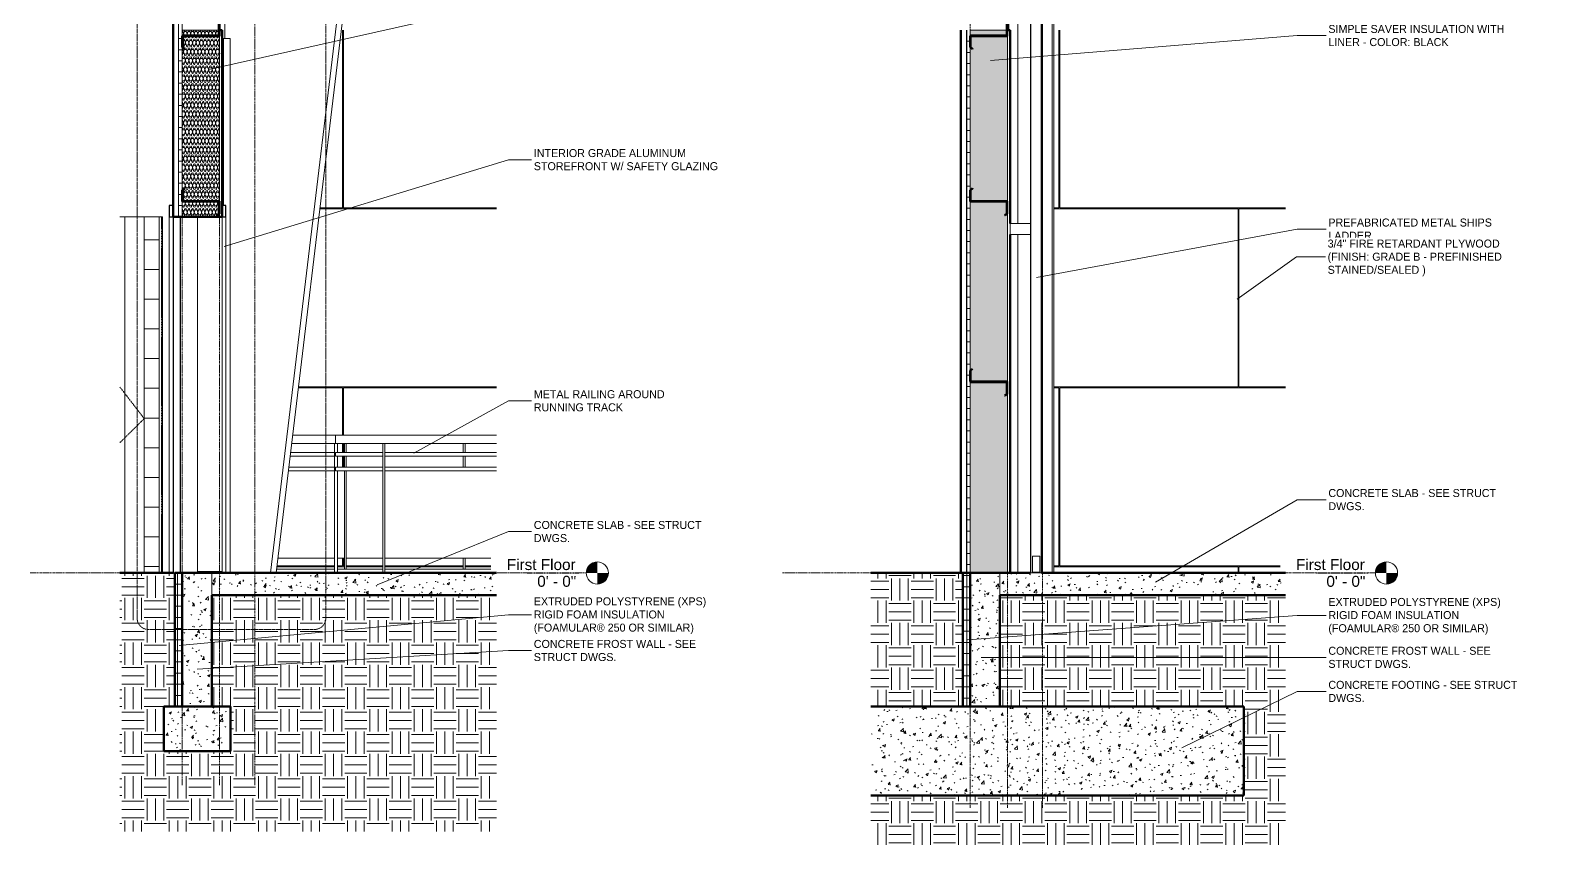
# Model space of a CAD drawing. Header units: inches. Extents: x 22688 to 23638, y -97 to 513.
# Drawn here: x 23230.6 to 23638.3, y -73.2 to 146.3 of the extents above; entities that cross this region are included whole.
import ezdxf

# ---------------------------------------------------------------- set-up
doc = ezdxf.new("R2010")
doc.units = ezdxf.units.IN
doc.header["$MEASUREMENT"] = 0
for name, pattern in [('Dash 1_16_', [0.125, 0.0625, -0.0625]), ('Dash Dot 3_16_', [0.3125, 0.1875, -0.0625, 0, -0.0625]), ('Grid Line 1_2_', [0.875, 0.5, -0.125, 0.125, -0.125]), ('Hidden 1_8_', [0.1875, 0.125, -0.0625])]:
    doc.linetypes.add(name, pattern=pattern)
for name, color, linetype, lineweight in [('A-ANNO-IDEN', 131, 'Continuous', 9), ('A-ANNO-SYMB', 150, 'Continuous', 9), ('A-DOOR', 31, 'Continuous', 18), ('A-DOOR-FRAM', 31, 'Continuous', 30), ('A-FLOR', 192, 'Continuous', 18), ('A-FLOR-HRAL', 11, 'Continuous', 9), ('A-FLOR-LEVL', 51, 'Continuous', 9), ('A-FLOR-MCUT', 51, 'Continuous', 18), ('A-FLOR-PATT', 8, 'Continuous', 70), ('A-WALL', 113, 'Continuous', 18), ('A-WALL-PATT', 111, 'Continuous', 18), ('C-TOPO', 7, 'Continuous', 9), ('E-POWR-CNDT', 130, 'Continuous', 9), ('L-SITE-WALL', 31, 'Continuous', 18), ('Q-SPCQ', 91, 'Continuous', 9), ('S-BEAM', 12, 'Continuous', 9), ('S-COLS', 52, 'Continuous', 9), ('S-FNDN', 32, 'Continuous', 18), ('S-GRID', 1, 'Continuous', 9)]:
    doc.layers.add(name, color=color, linetype=linetype, lineweight=lineweight)
doc.styles.add('Arial', font='arial.ttf', dxfattribs={"height": 2.950599})
doc.styles.add('Century Gothic', font='GOTHIC.TTF', dxfattribs={"height": 2.155668})
pattern_1 = [(50, (22007.282, 102), (6.885997, -0.602097), [0.72, -7.92]), (355, (22007.282, 102), (-1.331756, 7.220547), [0.576, -6.336]), (100.451, (22007.856, 101.95), (5.55363, 6.61819), [0.612, -6.731]), (46.184, (22007.282, 103.92), (10.24564, -1.588925), [1.08, -11.88]), (96.636, (22008.136, 103.788), (8.97244, 9.35152), [0.918, -10.096]), (351.184, (22007.282, 103.92), (8.9732, 9.35123), [0.864, -9.504]), (21, (22008.242, 103.44), (5.730726, -3.865003), [0.72, -7.92]), (326, (22008.242, 103.44), (2.33581, 6.96088), [0.576, -6.336]), (71.451, (22008.72, 103.118), (8.065876, 3.09595), [0.612, -6.731]), (37.5, (22007.282, 102), (0.116866, 3.1954784), [0.317, -5.942, 0.317, -6.115, -6.36]), (37.5, (22007.282, 102), (0.116866, 3.1954784), [-12.691, 0.317, -6.043]), (7.5, (22007.282, 102), (2.52543, 3.786025), [0.317, -3.35, 0.317, -5.798, -2.424]), (7.5, (22007.282, 102), (2.52543, 3.786025), [-9.782, 0.317, -2.107]), (327.5, (22005.142, 102), (5.1243685, -0.216176), [0.317, -2.083, 0.317, -7.171, -9.936]), (327.5, (22005.142, 102), (5.1243685, -0.216176), [-9.888, 0.317, -9.619]), (317.5, (22004.182, 102), (5.598326, 0.96141), [0.317, -2.803, 0.317, -4.656, -7.056]), (317.5, (22004.182, 102), (5.598326, 0.96141), [-8.093, 0.317, -6.739])]
pattern_2 = [(0, (22007.282, 102), (6, 6), [6, -6]), (0, (22007.282, 104.25), (6, 6), [6, -6]), (0, (22007.282, 106.5), (6, 6), [6, -6]), (90, (22008.032, 107.25), (-6, 6), [6, -6]), (90, (22010.282, 107.25), (-6, 6), [6, -6]), (90, (22012.532, 107.25), (-6, 6), [6, -6])]
pattern_3 = [(0, (22007.282, 102), (0, 3), []), (90, (22007.282, 102), (-3, 2e-16), [])]
pattern_4 = [(90, (22011.8, -722), (-193, -193), [48, -145]), (180, (22011.8, -722), (-2e-14, -193), [96.25, -96.75]), (270, (21915.55, -674), (-193, -193), [48, -145]), (180, (22011.8, -674), (-2e-14, -193), [96.25, -96.75]), (270, (21915.3, -674), (-193, -193), [48, -145]), (180, (21915.3, -674), (-2e-14, -193), [96.25, -96.75]), (90, (21819.05, -722), (-193, -193), [48, -145]), (180, (21915.3, -722), (-2e-14, -193), [96.25, -96.75]), (90, (21963.8, -673.75), (-193, -193), [48, -145]), (180, (22012.05, -673.75), (-2e-14, -193), [48.25, -144.75]), (180, (22012.05, -625.75), (-2e-14, -193), [48.25, -144.75]), (90, (21867.3, -673.75), (-193, -193), [48, -145]), (180, (21963.55, -673.75), (-2e-14, -193), [96.25, -96.75]), (270, (21963.55, -625.75), (-193, -193), [48, -145]), (180, (21963.55, -625.75), (-2e-14, -193), [96.25, -96.75]), (180, (21867.05, -673.75), (-2e-14, -193), [48, -145]), (270, (21867.05, -625.75), (-193, -193), [48, -145]), (180, (21867.05, -625.75), (-2e-14, -193), [48, -145]), (90, (22011.8, -625.5), (-193, -193), [48, -145]), (180, (22011.8, -625.5), (-2e-14, -193), [96.25, -96.75]), (270, (21915.55, -577.5), (-193, -193), [48, -145]), (180, (22011.8, -577.5), (-2e-14, -193), [96.25, -96.75]), (270, (21915.3, -577.5), (-193, -193), [48, -145]), (180, (21915.3, -577.5), (-2e-14, -193), [96.25, -96.75]), (270, (21819.05, -577.5), (-193, -193), [48, -145]), (180, (21915.3, -625.5), (-2e-14, -193), [96.25, -96.75]), (90, (21963.8, -577.25), (-193, -193), [48, -145]), (180, (22012.05, -577.25), (-2e-14, -193), [48.25, -144.75]), (180, (22012.05, -529.25), (-2e-14, -193), [48.25, -144.75]), (90, (21867.3, -577.25), (-193, -193), [48, -145]), (180, (21963.55, -577.25), (-2e-14, -193), [96.25, -96.75]), (270, (21963.55, -529.25), (-193, -193), [48, -145]), (180, (21963.55, -529.25), (-2e-14, -193), [96.25, -96.75]), (180, (21867.05, -577.25), (-2e-14, -193), [48, -145]), (270, (21867.05, -529.25), (-193, -193), [48, -145]), (180, (21867.05, -529.25), (-2e-14, -193), [48, -145])]
pattern_5 = [(50, (22063.858, 65.275), (6.885997, -0.602097), [0.72, -7.92]), (355, (22063.858, 65.275), (-1.331756, 7.220547), [0.576, -6.336]), (100.451, (22064.432, 65.225), (5.55363, 6.61819), [0.612, -6.731]), (46.184, (22063.858, 67.195), (10.24564, -1.588925), [1.08, -11.88]), (96.636, (22064.712, 67.063), (8.97244, 9.35152), [0.918, -10.096]), (351.184, (22063.858, 67.195), (8.9732, 9.35123), [0.864, -9.504]), (21, (22064.818, 66.715), (5.730726, -3.865003), [0.72, -7.92]), (326, (22064.818, 66.715), (2.33581, 6.96088), [0.576, -6.336]), (71.451, (22065.296, 66.393), (8.065876, 3.09595), [0.612, -6.731]), (37.5, (22063.858, 65.275), (0.116866, 3.1954784), [0.317, -5.942, 0.317, -6.115, -6.36]), (37.5, (22063.858, 65.275), (0.116866, 3.1954784), [-12.691, 0.317, -6.043]), (7.5, (22063.858, 65.275), (2.52543, 3.786025), [0.317, -3.35, 0.317, -5.798, -2.424]), (7.5, (22063.858, 65.275), (2.52543, 3.786025), [-9.782, 0.317, -2.107]), (327.5, (22061.717, 65.275), (5.1243685, -0.216176), [0.317, -2.083, 0.317, -7.171, -9.936]), (327.5, (22061.717, 65.275), (5.1243685, -0.216176), [-9.888, 0.317, -9.619]), (317.5, (22060.757, 65.275), (5.598326, 0.96141), [0.317, -2.803, 0.317, -4.656, -7.056]), (317.5, (22060.757, 65.275), (5.598326, 0.96141), [-8.093, 0.317, -6.739])]
pattern_6 = [(0, (22063.858, 65.275), (0, 3), []), (90, (22063.858, 65.275), (-3, 2e-16), [])]

# ---------------------------------------------------------------- blocks, each defined once
blk = doc.blocks.new('Struct_Xcel_Sports Complex_rvt-3-Wall Section - Fieldhouse - North Wall')
at = {"layer": 'A-FLOR-PATT', "lineweight": 9}
h = blk.add_hatch(dxfattribs=at)
h.set_pattern_fill('FP_7', style=0, pattern_type=2)
h.set_pattern_definition(pattern_1)
h.paths.add_polyline_path([(21158.23, -6), (21208.94, -6), (21208.94, 0), (21132.3, 0), (21132.3, -6)], flags=0)
at = {"layer": 'A-WALL-PATT', "lineweight": 9}
h = blk.add_hatch(dxfattribs=at)
h.set_pattern_fill('FP_7', style=0, pattern_type=2)
h.set_pattern_definition(pattern_1)
h.paths.add_polyline_path([(21132.3, -36), (21132.3, 0), (21124.3, 0), (21124.3, -36)], flags=0)
at = {"layer": 'S-FNDN', "lineweight": 9}
h = blk.add_hatch(dxfattribs=at)
h.set_pattern_fill('FP_7', color=256, style=0, pattern_type=2)
h.set_pattern_definition(pattern_1)
h.paths.add_polyline_path([(21119.3, -48), (21137.3, -48), (21137.3, -36), (21119.3, -36)], flags=0)
at = {"layer": 'A-FLOR', "color": 250, "lineweight": 70}
for p, q in [((21208.94, 0), (21132.3, 0)), ((21132.3, -6), (21208.94, -6))]:
    blk.add_line(p, q, dxfattribs=at)
at = {"layer": 'A-FLOR-MCUT', "color": 10}
blk.add_line((21132.3, 0), (21132.3, -6), dxfattribs=at)
at = {"layer": 'A-WALL', "color": 10}
blk.add_line((21132.3, -6), (21132.3, 0), dxfattribs=at)
at = {"layer": 'L-SITE-WALL', "color": 250, "lineweight": 70}
for p, q in [((21132.3, 0), (21124.3, 0)), ((21124.3, 0), (21124.3, -36)), ((21132.3, -36), (21132.3, -6)), ((21124.3, -36), (21132.3, -36))]:
    blk.add_line(p, q, dxfattribs=at)
at = {"layer": 'S-FNDN', "color": 250, "lineweight": 70}
for p, q in [((21137.3, -36), (21119.3, -36)), ((21119.3, -36), (21119.3, -48)), ((21137.3, -48), (21137.3, -36)), ((21119.3, -48), (21137.3, -48))]:
    blk.add_line(p, q, dxfattribs=at)
blk = doc.blocks.new('Double-Flush - 72_ x 96_-983185-Wall Section - Fieldhouse - North Wall')
at = {"layer": 'A-DOOR', "lineweight": 30}
for p, q in [((21121.8, 96), (21121.8, 0)), ((21123.8, 96), (21121.8, 96)), ((21123.8, 0), (21123.8, 96)), ((21121.8, 0), (21123.8, 0))]:
    blk.add_line(p, q, dxfattribs=at)
at = {"layer": 'A-DOOR-FRAM'}
for p, q in [((21120.8, 99), (21120.8, 96)), ((21121.8, 99), (21120.8, 99)), ((21121.8, 96), (21121.8, 99)), ((21136.05, 99), (21135.05, 99)), ((21135.05, 99), (21135.05, 96)), ((21136.05, 96), (21136.05, 99)), ((21120.8, 96), (21121.8, 96)), ((21135.05, 96), (21136.05, 96))]:
    blk.add_line(p, q, dxfattribs=at)
at = {"layer": 'A-DOOR-FRAM', "lineweight": 9}
for p, q in [((21120.8, 0), (21120.8, 96)), ((21135.05, 0), (21135.05, 96)), ((21136.05, 96), (21136.05, 0))]:
    blk.add_line(p, q, dxfattribs=at)
blk = doc.blocks.new('overhead door - one-983186-Wall Section - Fieldhouse - North Wall')
at = {"layer": 'A-DOOR', "lineweight": 9}
h = blk.add_hatch(dxfattribs=at)
h.set_pattern_fill('FP_18', color=256, style=0, pattern_type=2)
h.set_pattern_definition([(90, (21128.428, 0), (-8, 5e-16), [])])
h.paths.add_polyline_path([(21136.05, 0), (21137.18, 0), (21137.18, 144), (21135.43, 144), (21135.43, 99), (21136.05, 99), (21136.05, 32.72)], flags=0)
at = {"layer": 'A-DOOR'}
for p, q in [((21137.18, 144), (21135.43, 144)), ((21135.43, 144), (21135.43, 99)), ((21137.18, 144), (21137.18, 0))]:
    blk.add_line(p, q, dxfattribs=at)
blk = doc.blocks.new('Railing - 3_4_-939654-Wall Section - Fieldhouse - North Wall')
at = {"layer": 'A-FLOR-HRAL'}
for p, q in [((21166.1, 34.87), (21165.35, 34.87)), ((21165.35, 0), (21165.35, 34.87)), ((21166.1, 34.87), (21166.1, 32.5)), ((21166.1, 31.5), (21166.1, 28.5)), ((21166.1, 27.5), (21166.1, 0))]:
    blk.add_line(p, q, dxfattribs=at)
blk = doc.blocks.new('Railing - 2_ 8_-939652-Wall Section - Fieldhouse - North Wall')
at = {"layer": 'A-FLOR-HRAL'}
for p, q in [((21150.04, 4), (21165.35, 4)), ((21166.1, 4), (21167.99, 4))]:
    blk.add_line(p, q, dxfattribs=at)
blk = doc.blocks.new('Railing - 2_ x 1_2_-939656-Wall Section - Fieldhouse - North Wall')
at = {"layer": 'A-FLOR-HRAL'}
for p, q in [((21168.49, 34.87), (21167.99, 34.87)), ((21167.99, 32.5), (21167.99, 34.87)), ((21168.49, 32.5), (21168.49, 34.87)), ((21167.99, 28.5), (21167.99, 31.5)), ((21168.49, 28.5), (21168.49, 31.5)), ((21167.99, 1), (21167.99, 27.5)), ((21168.49, 1), (21168.49, 27.5))]:
    blk.add_line(p, q, dxfattribs=at)
blk = doc.blocks.new('Railing - 2_ 8_-V7-Wall Section - Fieldhouse - North Wall')
at = {"layer": 'A-FLOR-HRAL'}
blk.add_line((21168.49, 4), (21178.35, 4), dxfattribs=at)
blk = doc.blocks.new('Railing - 2_ x 1_2_-V8-Wall Section - Fieldhouse - North Wall')
at = {"layer": 'A-FLOR-HRAL'}
for p, q in [((21200.49, 34.87), (21199.99, 34.87)), ((21199.99, 32.5), (21199.99, 34.87)), ((21200.49, 32.5), (21200.49, 34.87)), ((21199.99, 28.5), (21199.99, 31.5)), ((21200.49, 28.5), (21200.49, 31.5)), ((21199.99, 1), (21199.99, 4)), ((21200.49, 1), (21200.49, 4))]:
    blk.add_line(p, q, dxfattribs=at)
blk = doc.blocks.new('Railing - 2_ 8_-V9-Wall Section - Fieldhouse - North Wall')
at = {"layer": 'A-FLOR-HRAL'}
blk.add_line((21178.85, 4), (21208.94, 4), dxfattribs=at)
blk = doc.blocks.new('Railing - 2_ x 1_2_-V10-Wall Section - Fieldhouse - North Wall')
at = {"layer": 'A-FLOR-HRAL'}
for p, q in [((21178.85, 34.87), (21178.35, 34.87)), ((21178.35, 0), (21178.35, 34.87)), ((21178.85, 34.87), (21178.85, 0))]:
    blk.add_line(p, q, dxfattribs=at)
blk = doc.blocks.new('Railing - Railing-939582-Wall Section - Fieldhouse - North Wall')
at = {"layer": 'A-FLOR-HRAL'}
for p, q in [((21196.34, 37.13), (21154.02, 37.13)), ((21208.94, 37.13), (21165.6, 37.13)), ((21208.94, 37.13), (21199.71, 37.13)), ((21153.75, 34.87), (21191.98, 34.87)), ((21165.6, 34.87), (21208.94, 34.87)), ((21194.2, 34.87), (21208.94, 34.87)), ((21165.35, 31.5), (21153.35, 31.5)), ((21153.47, 32.5), (21165.35, 32.5)), ((21165.6, 32.5), (21178.35, 32.5)), ((21165.6, 31.5), (21165.6, 32.5)), ((21165.6, 31.5), (21178.35, 31.5)), ((21178.85, 32.5), (21208.94, 32.5)), ((21178.85, 31.5), (21208.94, 31.5)), ((21165.35, 27.5), (21152.86, 27.5)), ((21152.98, 28.5), (21165.35, 28.5)), ((21165.6, 28.5), (21178.35, 28.5)), ((21165.6, 27.5), (21165.6, 28.5)), ((21165.6, 27.5), (21178.35, 27.5)), ((21178.85, 28.5), (21208.94, 28.5)), ((21178.85, 27.5), (21208.94, 27.5))]:
    blk.add_line(p, q, dxfattribs=at)
at = {"layer": 'A-FLOR-HRAL', "flags": 128}
for points in [[(21165.6, 36), (21165.6, 36.23), (21165.6, 36.46), (21165.6, 36.66), (21165.6, 36.84), (21165.6, 36.97), (21165.6, 37.07), (21165.6, 37.12)], [(21165.6, 34.88), (21165.6, 34.93), (21165.6, 35.03), (21165.6, 35.16), (21165.6, 35.34), (21165.6, 35.54), (21165.6, 35.77), (21165.6, 36)]]:
    blk.add_lwpolyline(points, dxfattribs=at)
for name in ['Railing - 3_4_-939654-Wall Section - Fieldhouse - North Wall', 'Railing - 2_ x 1_2_-939656-Wall Section - Fieldhouse - North Wall', 'Railing - 2_ x 1_2_-V10-Wall Section - Fieldhouse - North Wall', 'Railing - 2_ x 1_2_-V8-Wall Section - Fieldhouse - North Wall', 'Railing - 2_ 8_-939652-Wall Section - Fieldhouse - North Wall', 'Railing - 2_ 8_-V7-Wall Section - Fieldhouse - North Wall', 'Railing - 2_ 8_-V9-Wall Section - Fieldhouse - North Wall']:
    blk.add_blockref(name, (0, 0))
blk = doc.blocks.new('dumpster door - one-1001559-Wall Section - Fieldhouse - North Wall')
at = {"layer": 'A-DOOR', "lineweight": 9}
h = blk.add_hatch(dxfattribs=at)
h.set_pattern_fill('FP_20', color=256, style=0, pattern_type=2)
h.set_pattern_definition([(90, (21096.053, 0), (8, -5e-16), [])])
h.paths.add_polyline_path([(21114.05, 0), (21114.05, 96), (21107.52, 96), (21107.52, 0)], flags=0)
at = {"layer": 'A-DOOR'}
blk.add_line((21114.05, 96), (21107.52, 96), dxfattribs=at)
at = {"layer": 'A-DOOR', "linetype": 'Dash 1_16_', "lineweight": 9}
for p, q in [((21114.05, 41.59), (21107.52, 50.06)), ((21107.52, 35.13), (21114.05, 41.59))]:
    blk.add_line(p, q, dxfattribs=at)
blk = doc.blocks.new('HSS-Hollow Structural Section-Column - HSS4X4X1_4-1001889-Wall Section - Fieldhouse - North Wall')
at = {"layer": 'S-COLS'}
for p, q in [((21118.46, 96), (21118.05, 96)), ((21118.93, 96), (21118.46, 96)), ((21118.93, 0), (21118.93, 96))]:
    blk.add_line(p, q, dxfattribs=at)
at = {"layer": 'S-COLS', "linetype": 'Hidden 1_8_'}
blk.add_line((21118.69, 0), (21118.69, 96), dxfattribs=at)
blk = doc.blocks.new('columns and girder2 - one-1334686-Wall Section - Fieldhouse - North Wall')
at = {"layer": 'S-BEAM'}
for p, q in [((21134.3, 387.29), (21134.3, 341.06)), ((21135.05, 387.26), (21134.3, 387.29)), ((21134.3, 387.06), (21134.3, 385.56)), ((21135.05, 387.03), (21134.3, 387.06)), ((21134.3, 385.56), (21187.8, 383.33)), ((21135.8, 144), (21135.8, 386.67)), ((21187.8, 384.5), (21187.8, 330.48)), ((21190.8, 330.48), (21190.8, 384.38)), ((21190.8, 383.21), (21208.94, 382.45)), ((21134.3, 337.69), (21134.3, 335)), ((21208.94, 337.03), (21190.8, 334.44)), ((21190.8, 332.92), (21208.94, 335.51)), ((21187.8, 334.23), (21135.8, 334.23)), ((21135.8, 333.23), (21187.8, 333.23)), ((21187.8, 330.48), (21148.04, 0)), ((21149.56, 0), (21189.31, 330.48)), ((21187.8, 330.48), (21190.8, 330.48))]:
    blk.add_line(p, q, dxfattribs=at)
blk = doc.blocks.new('Girt_Z - 10_D-1516133-Wall Section - Fieldhouse - North Wall')
at = {"layer": 'S-BEAM'}
h = blk.add_hatch(dxfattribs=at)
h.set_pattern_fill('FP_2', color=256, style=0, pattern_type=2)
h.set_pattern_definition([(45, (22007.282, 102), (-2.375879, 2.375879), []), (45, (22007.282, 105.6), (-2.375879, 2.375879), [])])
h.paths.add_polyline_path([(21124.88, 141.19), (21124.95, 141.27), (21124.41, 141.72), (21124.41, 144.61), (21124.44, 144.67), (21124.49, 144.69), (21134.3, 144.69), (21134.3, 148.06), (21133.73, 148.54), (21133.66, 148.46), (21134.19, 148.01), (21134.19, 144.87), (21134.17, 144.82), (21134.12, 144.8), (21124.49, 144.8), (21124.36, 144.74), (21124.3, 144.61), (21124.3, 141.67)], flags=0)
at = {"layer": 'S-BEAM', "lineweight": 50}
for p, q in [((21133.73, 148.54), (21133.66, 148.46)), ((21133.66, 148.46), (21134.19, 148.01)), ((21134.3, 148.06), (21133.73, 148.54)), ((21134.19, 148.01), (21134.19, 144.87)), ((21134.3, 144.69), (21134.3, 148.06)), ((21124.3, 144.61), (21124.3, 141.67)), ((21124.41, 141.72), (21124.41, 144.61)), ((21134.12, 144.8), (21124.49, 144.8)), ((21124.49, 144.69), (21134.3, 144.69)), ((21124.3, 141.67), (21124.88, 141.19)), ((21124.95, 141.27), (21124.41, 141.72)), ((21124.88, 141.19), (21124.95, 141.27))]:
    blk.add_line(p, q, dxfattribs=at)
for centre, radius, start, end in [((21124.49, 144.61), 0.188, 90, 180), ((21124.49, 144.61), 0.0782, 90, 177.8773), ((21134.12, 144.88), 0.0782, 270, 356.9576)]:
    blk.add_arc(centre, radius, start, end, dxfattribs=at)
blk = doc.blocks.new('Girt_Z - 10_D-1263371-Wall Section - Fieldhouse - North Wall')
at = {"layer": 'S-BEAM', "lineweight": 50}
for p, q in [((21124.88, 103.68), (21124.3, 103.2)), ((21124.3, 103.2), (21124.3, 100.26)), ((21124.41, 103.14), (21124.95, 103.59)), ((21124.41, 100.25), (21124.41, 103.14)), ((21124.95, 103.59), (21124.88, 103.68)), ((21134.3, 100.18), (21124.49, 100.18)), ((21124.49, 100.07), (21134.12, 100.07)), ((21134.19, 100), (21134.19, 96.86)), ((21134.3, 96.8), (21134.3, 100.18)), ((21134.19, 96.86), (21133.66, 96.41)), ((21133.66, 96.41), (21133.73, 96.32)), ((21133.73, 96.32), (21134.3, 96.8))]:
    blk.add_line(p, q, dxfattribs=at)
for centre, radius, start, end in [((21124.49, 100.26), 0.188, 180, 270), ((21124.49, 100.26), 0.0782, 182.1227, 270), ((21134.12, 99.99), 0.0782, 3.0424, 90)]:
    blk.add_arc(centre, radius, start, end, dxfattribs=at)
blk = doc.blocks.new('Struct_Xcel_Sports Complex_rvt-4-Wall Section - Fieldhouse - North Wall _ Mezzanine')
at = {"layer": 'A-FLOR-PATT', "lineweight": 9}
h = blk.add_hatch(dxfattribs=at)
h.set_pattern_fill('FP_24', style=0, pattern_type=2)
h.set_pattern_definition(pattern_5)
h.paths.add_polyline_path([(21209.26, -6), (21209.26, 0), (21132.3, 0), (21132.3, -6), (21153.39, -6)], flags=0)
at = {"layer": 'A-WALL-PATT', "lineweight": 9}
h = blk.add_hatch(dxfattribs=at)
h.set_pattern_fill('FP_24', style=0, pattern_type=2)
h.set_pattern_definition(pattern_5)
h.paths.add_polyline_path([(21132.3, -36), (21132.3, 0), (21124.3, 0), (21124.3, -36)], flags=0)
at = {"layer": 'S-FNDN', "lineweight": 9}
h = blk.add_hatch(dxfattribs=at)
h.set_pattern_fill('FP_24', color=256, style=0, pattern_type=2)
h.set_pattern_definition(pattern_5)
h.paths.add_polyline_path([(21097.52, -60), (21198.05, -60), (21198.05, -36), (21097.52, -36)], flags=0)
at = {"layer": 'A-FLOR', "color": 250, "lineweight": 70}
for p, q in [((21140.55, 0), (21132.3, 0)), ((21209.26, 0), (21143.55, 0)), ((21132.3, -6), (21209.26, -6))]:
    blk.add_line(p, q, dxfattribs=at)
at = {"layer": 'A-FLOR-MCUT', "color": 10}
blk.add_line((21132.3, 0), (21132.3, -6), dxfattribs=at)
at = {"layer": 'A-WALL', "color": 10}
blk.add_line((21132.3, -6), (21132.3, 0), dxfattribs=at)
at = {"layer": 'L-SITE-WALL', "color": 250, "lineweight": 70}
for p, q in [((21132.3, 0), (21124.3, 0)), ((21124.3, 0), (21124.3, -36)), ((21132.3, -36), (21132.3, -6)), ((21124.3, -36), (21132.3, -36))]:
    blk.add_line(p, q, dxfattribs=at)
at = {"layer": 'S-FNDN', "color": 250, "lineweight": 70}
for p, q in [((21198.05, -36), (21097.52, -36)), ((21198.05, -60), (21198.05, -36)), ((21097.52, -60), (21198.05, -60))]:
    blk.add_line(p, q, dxfattribs=at)
blk = doc.blocks.new('Girt_Z - 10_D-1516133-Wall Section - Fieldhouse - North Wall _ Mezzanine')
at = {"layer": 'S-BEAM'}
h = blk.add_hatch(dxfattribs=at)
h.set_pattern_fill('FP_23', color=256, style=0, pattern_type=2)
h.set_pattern_definition([(45, (22063.858, 65.275), (-2.375879, 2.375879), []), (45, (22063.858, 68.875), (-2.375879, 2.375879), [])])
h.paths.add_polyline_path([(21124.88, 141.19), (21124.95, 141.27), (21124.41, 141.72), (21124.41, 144.61), (21124.44, 144.67), (21124.49, 144.69), (21134.3, 144.69), (21134.3, 148.06), (21133.73, 148.54), (21133.66, 148.46), (21134.19, 148.01), (21134.19, 144.87), (21134.17, 144.82), (21134.12, 144.8), (21124.49, 144.8), (21124.36, 144.74), (21124.3, 144.61), (21124.3, 141.67)], flags=0)
at = {"layer": 'S-BEAM', "lineweight": 50}
for p, q in [((21133.73, 148.54), (21133.66, 148.46)), ((21133.66, 148.46), (21134.19, 148.01)), ((21134.3, 148.06), (21133.73, 148.54)), ((21134.19, 148.01), (21134.19, 144.87)), ((21134.3, 144.69), (21134.3, 148.06)), ((21124.3, 144.61), (21124.3, 141.67)), ((21124.41, 141.72), (21124.41, 144.61)), ((21134.12, 144.8), (21124.49, 144.8)), ((21124.49, 144.69), (21134.3, 144.69)), ((21124.3, 141.67), (21124.88, 141.19)), ((21124.95, 141.27), (21124.41, 141.72)), ((21124.88, 141.19), (21124.95, 141.27))]:
    blk.add_line(p, q, dxfattribs=at)
for centre, radius, start, end in [((21124.49, 144.61), 0.188, 90, 180), ((21124.49, 144.61), 0.0782, 90, 177.8773), ((21134.12, 144.88), 0.0782, 270, 356.9576)]:
    blk.add_arc(centre, radius, start, end, dxfattribs=at)
blk = doc.blocks.new('Girt_Z - 10_D-1516135-Wall Section - Fieldhouse - North Wall _ Mezzanine')
at = {"layer": 'S-BEAM', "lineweight": 50}
for p, q in [((21124.88, 103.68), (21124.3, 103.2)), ((21124.3, 103.2), (21124.3, 100.26)), ((21124.41, 103.14), (21124.95, 103.59)), ((21124.41, 100.25), (21124.41, 103.14)), ((21124.95, 103.59), (21124.88, 103.68)), ((21134.3, 100.18), (21124.49, 100.18)), ((21124.49, 100.07), (21134.12, 100.07)), ((21134.19, 100), (21134.19, 96.86)), ((21134.3, 96.8), (21134.3, 100.18)), ((21134.19, 96.86), (21133.66, 96.41)), ((21133.66, 96.41), (21133.73, 96.32)), ((21133.73, 96.32), (21134.3, 96.8))]:
    blk.add_line(p, q, dxfattribs=at)
for centre, radius, start, end in [((21124.49, 100.26), 0.188, 180, 270), ((21124.49, 100.26), 0.0782, 182.1227, 270), ((21134.12, 99.99), 0.0782, 3.0424, 90)]:
    blk.add_arc(centre, radius, start, end, dxfattribs=at)
blk = doc.blocks.new('Girt_Z - 10_D-1501717-Wall Section - Fieldhouse - North Wall _ Mezzanine')
at = {"layer": 'S-BEAM', "lineweight": 50}
for p, q in [((21124.88, 55.05), (21124.3, 54.57)), ((21124.3, 54.57), (21124.3, 51.63)), ((21124.41, 54.52), (21124.95, 54.97)), ((21124.41, 51.63), (21124.41, 54.52)), ((21124.95, 54.97), (21124.88, 55.05)), ((21134.3, 51.55), (21124.49, 51.55)), ((21124.49, 51.45), (21134.12, 51.45)), ((21134.19, 51.37), (21134.19, 48.23)), ((21134.3, 48.18), (21134.3, 51.55)), ((21134.19, 48.23), (21133.66, 47.78)), ((21133.66, 47.78), (21133.73, 47.7)), ((21133.73, 47.7), (21134.3, 48.18))]:
    blk.add_line(p, q, dxfattribs=at)
for centre, radius, start, end in [((21124.49, 51.63), 0.188, 180, 270), ((21124.49, 51.63), 0.0782, 182.1227, 270), ((21134.12, 51.37), 0.0782, 3.0424, 90)]:
    blk.add_arc(centre, radius, start, end, dxfattribs=at)
blk = doc.blocks.new('lad500 - Standard-1589027-Wall Section - Fieldhouse - North Wall _ Mezzanine')
at = {"layer": 'Q-SPCQ'}
for p, q in [((21140.43, 200.19), (21143.68, 200.19)), ((21140.43, 199), (21140.43, 200.19)), ((21143.68, 200.19), (21143.68, 199)), ((21143.68, 199), (21140.43, 199)), ((21140.55, 189.87), (21140.55, 199)), ((21140.68, 0), (21140.68, 199)), ((21143.43, 0), (21143.43, 199)), ((21143.55, 199), (21143.55, 0)), ((21135.05, 189.87), (21140.55, 189.87)), ((21135.05, 189.87), (21135.05, 180.87)), ((21140.55, 189.87), (21140.55, 180.87)), ((21140.55, 180.87), (21135.05, 180.87)), ((21140.55, 94.19), (21140.55, 180.87)), ((21135.05, 94.19), (21140.55, 94.19)), ((21135.05, 94.19), (21135.05, 91.19)), ((21140.55, 94.19), (21140.55, 91.19)), ((21140.55, 91.19), (21135.05, 91.19)), ((21140.55, 0), (21140.55, 91.19)), ((21141.05, 0.31), (21141.05, 4.5)), ((21143.05, 4.5), (21141.05, 4.5)), ((21143.05, 4.5), (21143.05, 0.31)), ((21141.05, 0.19), (21141.05, 0.31)), ((21141.05, 0), (21141.05, 0.19)), ((21143.05, 0.19), (21141.05, 0.19)), ((21143.05, 0.31), (21143.05, 0.19)), ((21143.05, 0.19), (21143.05, 0)), ((21140.68, 0), (21140.55, 0)), ((21141.05, 0), (21140.68, 0)), ((21143.05, 0), (21141.05, 0)), ((21143.43, 0), (21143.05, 0)), ((21143.55, 0), (21143.43, 0))]:
    blk.add_line(p, q, dxfattribs=at)
blk = doc.blocks.new('Level - Level Head - Circle-15001-Wall Section - Fieldhouse - North Wall')
at = {"layer": 'A-FLOR-LEVL'}
h = blk.add_hatch(color=256, dxfattribs=at)
edge = h.paths.add_edge_path(flags=0)
edge.add_line((21236.11, 0), (21233.11, 0))
edge.add_arc((21236.11, 0), 3, 90, 180, ccw=False)
edge.add_line((21236.11, 3), (21236.11, 0))
h = blk.add_hatch(color=256, dxfattribs=at)
edge = h.paths.add_edge_path(flags=0)
edge.add_line((21236.11, -3), (21236.11, 0))
edge.add_line((21236.11, 0), (21239.11, 0))
edge.add_arc((21236.11, 0), 3, 270, 360, ccw=False)
blk.add_circle((21236.11, 0), 3, dxfattribs=at)
blk = doc.blocks.new('Level - Level Head - Circle-15001-Wall Section - Fieldhouse - North Wall _ Mezzanine')
at = {"layer": 'A-FLOR-LEVL'}
h = blk.add_hatch(color=256, dxfattribs=at)
edge = h.paths.add_edge_path(flags=0)
edge.add_line((21236.45, 0), (21233.45, 0))
edge.add_arc((21236.45, 0), 3, 90, 180, ccw=False)
edge.add_line((21236.45, 3), (21236.45, 0))
h = blk.add_hatch(color=256, dxfattribs=at)
edge = h.paths.add_edge_path(flags=0)
edge.add_line((21236.45, -3), (21236.45, 0))
edge.add_line((21236.45, 0), (21239.45, 0))
edge.add_arc((21236.45, 0), 3, 270, 360, ccw=False)
blk.add_circle((21236.45, 0), 3, dxfattribs=at)

msp = doc.modelspace()

# ---------------------------------------------------------------- hatches: boundary and pattern name
at = {"layer": 'A-WALL-PATT', "lineweight": 9}
h = msp.add_hatch(dxfattribs=at)
h.set_pattern_fill('FP_9', color=256, style=0, pattern_type=2)
h.set_pattern_definition(pattern_3)
h.paths.add_polyline_path([(23270.53, 96), (23271.53, 96), (23271.53, 146.25), (23270.53, 146.25), (23270.53, 100.98)], flags=0)
h = msp.add_hatch(dxfattribs=at)
h.set_pattern_fill('FP_6', color=256, style=0, pattern_type=2)
h.set_pattern_definition([(161.57, (22007.402, 102.12), (-0.960383694, -0.00039918), [0, -6.83, 0.758, 0]), (18.43, (22007.162, 102.12), (-0.960383694, 0.00039918), [0, -6.83, 0.758, 0]), (108.43, (22007.402, 102.12), (0.47951018, -2.4005264), [2.276, -5.312]), (71.57, (22007.162, 102.12), (0.47951018, 2.4005264), [2.276, -5.312])])
h.paths.add_polyline_path([(23281.53, 96), (23281.53, 146.25), (23271.53, 146.25), (23271.53, 96), (23280.1, 96)], flags=0)
h = msp.add_hatch(dxfattribs=at)
h.set_pattern_fill('FP_21', color=256, style=0, pattern_type=2)
h.set_pattern_definition(pattern_4)
h.paths.add_polyline_path([(23312.57, 1), (23312.57, 4), (23297.26, 4), (23296.9, 1), (23305.46, 1)], flags=0)
h.paths.add_polyline_path([(23326.07, 1), (23347.22, 1), (23347.22, 4), (23326.07, 4)], flags=0)
h.paths.add_polyline_path([(23356.17, 1), (23356.17, 4), (23347.72, 4), (23347.72, 1)], flags=0)
h.paths.add_polyline_path([(23315.22, 1), (23315.22, 4), (23313.32, 4), (23313.32, 1)], flags=0)
h.paths.add_polyline_path([(23315.72, 1), (23325.57, 1), (23325.57, 4), (23315.72, 4)], flags=0)
h.paths.add_polyline_path([(23325.57, 28.5), (23325.57, 31.5), (23315.72, 31.5), (23315.72, 28.5)], flags=0)
h.paths.add_polyline_path([(23347.22, 28.5), (23347.22, 31.5), (23326.07, 31.5), (23326.07, 28.5)], flags=0)
h.paths.add_polyline_path([(23300.21, 28.5), (23312.57, 28.5), (23312.57, 31.5), (23300.57, 31.5)], flags=0)
h.paths.add_polyline_path([(23315.22, 28.5), (23315.22, 31.5), (23313.32, 31.5), (23313.32, 28.5)], flags=0)
h.paths.add_polyline_path([(23347.72, 28.5), (23356.17, 28.5), (23356.17, 31.5), (23347.72, 31.5)], flags=0)
h.paths.add_polyline_path([(23325.57, 32.5), (23325.57, 34.87), (23326.07, 34.87), (23326.07, 32.5), (23347.22, 32.5), (23347.22, 34.87), (23347.72, 34.87), (23347.72, 32.5), (23356.17, 32.5), (23356.17, 34.88), (23347.72, 34.88), (23346.44, 34.88), (23341.91, 34.88), (23338.6, 34.88), (23300.98, 34.88), (23300.69, 32.5), (23312.57, 32.5), (23312.57, 34.87), (23313.32, 34.87), (23313.32, 32.5), (23315.22, 32.5), (23315.22, 34.87), (23315.72, 34.87), (23315.72, 32.5)], flags=0)
h.paths.add_polyline_path([(23339.21, 34.88), (23339.21, 34.88), (23338.74, 34.88)], flags=0)
h.paths.add_polyline_path([(23355.24, 37.11), (23356.17, 37.12), (23356.17, 146.25), (23314.38, 146.25), (23301.25, 37.12), (23303.32, 37.12), (23305.5, 37.12), (23308.95, 37.12), (23355.16, 37.11)], flags=0)
h = msp.add_hatch(dxfattribs=at)
h.set_pattern_fill('FP_26', color=256, style=0, pattern_type=2)
h.set_pattern_definition(pattern_6)
h.paths.add_polyline_path([(23483.8, 0), (23483.8, 146.25), (23482.8, 146.25), (23482.8, 0)], flags=0)
h = msp.add_hatch(dxfattribs=at)
h.set_pattern_fill('FP_25', color=256, style=0, pattern_type=2)
h.set_pattern_definition([(161.57, (22063.978, 65.395), (-0.960383694, -0.00039918), [0, -6.83, 0.758, 0]), (18.43, (22063.738, 65.395), (-0.960383694, 0.00039918), [0, -6.83, 0.758, 0]), (108.43, (22063.978, 65.395), (0.47951018, -2.4005264), [2.276, -5.312]), (71.57, (22063.738, 65.395), (0.47951018, 2.4005264), [2.276, -5.312])])
h.paths.add_polyline_path([(23484.95, 0), (23493.8, 0), (23493.8, 146.25), (23483.8, 146.25), (23483.8, 0)], flags=0)
h = msp.add_hatch(dxfattribs=at)
h.set_pattern_fill('FP_21', color=256, style=0, pattern_type=2)
h.set_pattern_definition(pattern_4)
h.paths.add_polyline_path([(23506.3, 0), (23568.75, 0), (23568.75, 146.25), (23506.3, 146.25), (23506.3, 5.41)], flags=0)
h = msp.add_hatch(dxfattribs=at)
h.set_pattern_fill('FP_19', color=256, style=0, pattern_type=2)
h.set_pattern_definition([(180, (21214.803, 337.75), (-1e-15, -8), [])])
h.paths.add_polyline_path([(23261.28, 0), (23265.28, 0), (23265.28, 96), (23261.28, 96), (23261.28, 32.72)], flags=0)
h = msp.add_hatch(dxfattribs=at)
h.set_pattern_fill('FP_17', color=256, style=0, pattern_type=2)
h.set_pattern_definition([(0, (21128.68, 0.25), (-193, 193), [48, -145]), (90, (21128.68, 0.25), (-193, 1e-14), [96.25, -96.75]), (180, (21176.68, 96.5), (-193, 193), [48, -145]), (90, (21176.68, 0.25), (-193, 1e-14), [96.25, -96.75]), (180, (21176.68, 96.75), (-193, 193), [48, -145]), (90, (21176.68, 96.75), (-193, 1e-14), [96.25, -96.75]), (0, (21128.68, 193), (-193, 193), [48, -145]), (90, (21128.68, 96.75), (-193, 1e-14), [96.25, -96.75]), (0, (21176.93, 48.25), (-193, 193), [48, -145]), (90, (21176.93, 0), (-193, 1e-14), [48.25, -144.75]), (90, (21224.93, 0), (-193, 1e-14), [48.25, -144.75]), (0, (21176.93, 144.75), (-193, 193), [48, -145]), (90, (21176.93, 48.5), (-193, 1e-14), [96.25, -96.75]), (180, (21224.93, 48.5), (-193, 193), [48, -145]), (90, (21224.93, 48.5), (-193, 1e-14), [96.25, -96.75]), (90, (21176.93, 145), (-193, 1e-14), [48, -145]), (180, (21224.93, 145), (-193, 193), [48, -145]), (90, (21224.93, 145), (-193, 1e-14), [48, -145]), (0, (21225.18, 0.25), (-193, 193), [48, -145]), (90, (21225.18, 0.25), (-193, 1e-14), [96.25, -96.75]), (180, (21273.18, 96.5), (-193, 193), [48, -145]), (90, (21273.18, 0.25), (-193, 1e-14), [96.25, -96.75]), (180, (21273.18, 96.75), (-193, 193), [48, -145]), (90, (21273.18, 96.75), (-193, 1e-14), [96.25, -96.75]), (180, (21273.18, 193), (-193, 193), [48, -145]), (90, (21225.18, 96.75), (-193, 1e-14), [96.25, -96.75]), (0, (21273.43, 48.25), (-193, 193), [48, -145]), (90, (21273.43, 0), (-193, 1e-14), [48.25, -144.75]), (90, (21321.43, 0), (-193, 1e-14), [48.25, -144.75]), (0, (21273.43, 144.75), (-193, 193), [48, -145]), (90, (21273.43, 48.5), (-193, 1e-14), [96.25, -96.75]), (180, (21321.43, 48.5), (-193, 193), [48, -145]), (90, (21321.43, 48.5), (-193, 1e-14), [96.25, -96.75]), (90, (21273.43, 145), (-193, 1e-14), [48, -145]), (180, (21321.43, 145), (-193, 193), [48, -145]), (90, (21321.43, 145), (-193, 1e-14), [48, -145])])
h.paths.add_polyline_path([(23279.53, 0), (23282.28, 0), (23282.28, 96), (23275.65, 96), (23275.65, 0)], flags=0)
h = msp.add_hatch(dxfattribs=at)
h.set_pattern_fill('FP_9', color=256, style=0, pattern_type=2)
h.set_pattern_definition(pattern_3)
h.paths.add_polyline_path([(23269.53, -36), (23271.53, -36), (23271.53, 0), (23269.53, 0), (23269.53, -35.53)], flags=0)
h = msp.add_hatch(dxfattribs=at)
h.set_pattern_fill('FP_26', color=256, style=0, pattern_type=2)
h.set_pattern_definition(pattern_6)
h.paths.add_polyline_path([(23481.8, -36), (23483.8, -36), (23483.8, 0), (23481.8, 0), (23481.8, -10.33)], flags=0)
at = {"layer": 'C-TOPO'}
h = msp.add_hatch(dxfattribs=at)
h.set_pattern_fill('FP_1', color=256, style=0, pattern_type=2)
h.set_pattern_definition(pattern_2)
h.paths.add_polyline_path([(23272.17, -69.66), (23272.17, -48), (23266.53, -48), (23266.53, -36), (23269.53, -36), (23269.53, 0), (23254.75, 0), (23254.75, -69.66), (23271.53, -69.66)], flags=0)
h = msp.add_hatch(dxfattribs=at)
h.set_pattern_fill('FP_22', color=256, style=0, pattern_type=2)
h.set_pattern_definition([(0, (22063.858, 65.275), (6, 6), [6, -6]), (0, (22063.858, 67.525), (6, 6), [6, -6]), (0, (22063.858, 69.775), (6, 6), [6, -6]), (90, (22064.608, 70.525), (-6, 6), [6, -6]), (90, (22066.858, 70.525), (-6, 6), [6, -6]), (90, (22069.108, 70.525), (-6, 6), [6, -6])])
h.paths.add_polyline_path([(23568.75, -73.25), (23568.75, -6), (23491.8, -6), (23491.8, -36), (23557.55, -36), (23557.55, -60), (23457.02, -60), (23457.02, -73.25), (23557.55, -73.25)], flags=0)
h.paths.add_polyline_path([(23481.8, -36), (23481.8, 0), (23457.02, 0), (23457.02, -36)], flags=0)
h = msp.add_hatch(dxfattribs=at)
h.set_pattern_fill('FP_1', color=256, style=0, pattern_type=2)
h.set_pattern_definition(pattern_2)
h.paths.add_polyline_path([(23279.53, -69.66), (23356.17, -69.66), (23356.17, -6), (23279.53, -6), (23279.53, -36), (23284.53, -36), (23284.53, -48), (23272.17, -48), (23272.17, -69.66)], flags=0)

# ---------------------------------------------------------------- linework, layer by layer
at = {"layer": 'A-ANNO-IDEN', "color": 153}
for p, q in [((23278.71, 135.63), (23359.44, 153.7)), ((23489.26, 138.12), (23571.84, 144.81)), ((23571.84, 144.81), (23580.28, 144.81)), ((23282.82, 87.95), (23359.44, 111.36)), ((23359.44, 111.36), (23366.23, 111.36)), ((23501.67, 79.65), (23571.84, 92.64)), ((23571.84, 92.64), (23580.28, 92.64)), ((23555.73, 73.74), (23571.66, 85.15)), ((23571.66, 85.15), (23580.09, 85.15)), ((23333.87, 32.25), (23359.44, 46.38)), ((23359.44, 46.38), (23366.23, 46.38)), ((23571.84, 19.74), (23580.28, 19.74)), ((23359.44, 11.14), (23366.23, 11.14)), ((23270.65, -19.58), (23359.44, -11.27)), ((23359.44, -11.27), (23366.23, -11.27)), ((23483.06, -18.04), (23571.84, -11.43)), ((23571.84, -11.43), (23580.28, -11.43)), ((23275.51, -25.94), (23359.44, -20.92)), ((23359.44, -20.92), (23366.23, -20.92)), ((23486.74, -22.77), (23580.28, -22.77)), ((23540.82, -47.1), (23571.84, -31.95)), ((23571.84, -31.95), (23580.28, -31.95))]:
    msp.add_line(p, q, dxfattribs=at)
at = {"layer": 'A-ANNO-SYMB', "linetype": 'Dash Dot 3_16_'}
for p, q in [((23259.37, 405.25), (23259.37, -12.23)), ((23310.19, -12.23), (23310.19, 405.25)), ((23262.37, -15.23), (23307.19, -15.23))]:
    msp.add_line(p, q, dxfattribs=at)
for centre, start, end in [((23262.37, -12.23), 180, 270), ((23307.19, -12.23), 270, 0)]:
    msp.add_arc(centre, 3, start, end, dxfattribs=at)
at = {"layer": 'A-FLOR'}
for p, q in [((23296.9, 1), (23312.57, 1)), ((23313.32, 1), (23325.57, 1)), ((23326.07, 1), (23356.17, 1))]:
    msp.add_line(p, q, dxfattribs=at)
at = {"layer": 'A-WALL', "lineweight": 70}
for p, q in [((23269.03, 335), (23269.03, 96)), ((23282.28, 146.25), (23281.53, 146.25)), ((23282.28, 96), (23282.28, 146.25)), ((23481.3, 146.25), (23481.3, 0)), ((23494.55, 146.25), (23493.8, 146.25)), ((23494.55, 94.19), (23494.55, 146.25)), ((23269.03, 96), (23282.28, 96)), ((23494.55, 0), (23494.55, 91.19)), ((23481.3, 0), (23494.55, 0))]:
    msp.add_line(p, q, dxfattribs=at)
at = {"layer": 'A-WALL'}
for p, q in [((23270.53, 335), (23270.53, 96)), ((23271.53, 335), (23271.53, 96)), ((23281.53, 146.25), (23271.53, 146.25)), ((23281.53, 146.25), (23281.53, 96)), ((23482.8, 146.25), (23482.8, 0)), ((23493.8, 146.25), (23483.8, 146.25)), ((23483.8, 146.25), (23483.8, 0)), ((23493.8, 146.25), (23493.8, 0)), ((23265.28, 96), (23261.28, 96)), ((23261.28, 96), (23261.28, 0)), ((23265.28, 0), (23265.28, 96)), ((23275.65, 96), (23275.65, 0)), ((23282.28, 96), (23282.28, 0))]:
    msp.add_line(p, q, dxfattribs=at)
at = {"layer": 'C-TOPO', "lineweight": 90}
for p, q in [((23254.75, 0), (23269.03, 0)), ((23481.3, 0), (23457.02, 0))]:
    msp.add_line(p, q, dxfattribs=at)
at = {"layer": 'C-TOPO'}
for p, q in [((23254.75, 0), (23269.03, 0)), ((23481.3, 0), (23457.02, 0))]:
    msp.add_line(p, q, dxfattribs=at)
at = {"layer": 'E-POWR-CNDT'}
for p, q in [((23496.66, 168), (23496.66, 94.19)), ((23503.29, 0), (23503.29, 168)), ((23496.66, 91.19), (23496.66, 0))]:
    msp.add_line(p, q, dxfattribs=at)
at = {"layer": 'L-SITE-WALL', "lineweight": 70}
for p, q in [((23271.53, 0), (23269.53, 0)), ((23269.53, 0), (23269.53, -36)), ((23271.53, -36), (23271.53, 0)), ((23483.8, 0), (23481.8, 0)), ((23481.8, 0), (23481.8, -36)), ((23483.8, -36), (23483.8, 0)), ((23269.53, -36), (23271.53, -36)), ((23481.8, -36), (23483.8, -36))]:
    msp.add_line(p, q, dxfattribs=at)
at = {"layer": 'S-COLS'}
for p, q in [((23494.23, 168), (23494.23, 146.25)), ((23505.86, 0), (23505.86, 168)), ((23506.3, 168), (23506.3, 0))]:
    msp.add_line(p, q, dxfattribs=at)
at = {"layer": 'S-GRID', "linetype": 'Grid Line 1_2_'}
for p, q in [((23271.53, -57.16), (23271.53, 500.56)), ((23281.53, -57.16), (23281.53, 500.56)), ((23291.03, -57.16), (23291.03, 500.56)), ((23483.8, -63.3), (23483.8, 454.32)), ((23493.8, -63.3), (23493.8, 454.32)), ((23503.3, -63.3), (23503.3, 454.32))]:
    msp.add_line(p, q, dxfattribs=at)

# ---------------------------------------------------------------- block references
at = {"layer": 'A-DOOR'}
for name in ['overhead door - one-983186-Wall Section - Fieldhouse - North Wall', 'dumpster door - one-1001559-Wall Section - Fieldhouse - North Wall']:
    msp.add_blockref(name, (2147.23, 0), dxfattribs=at)
at = {"layer": 'A-DOOR', "lineweight": 9}
msp.add_blockref('Double-Flush - 72_ x 96_-983185-Wall Section - Fieldhouse - North Wall', (2147.23, 0), dxfattribs=at)
at = {"layer": 'A-FLOR-HRAL'}
msp.add_blockref('Railing - Railing-939582-Wall Section - Fieldhouse - North Wall', (2147.23, 0), dxfattribs=at)
at = {"layer": 'A-FLOR-LEVL'}
for name, p in [('Level - Level Head - Circle-15001-Wall Section - Fieldhouse - North Wall', (2147.23, 0)), ('Level - Level Head - Circle-15001-Wall Section - Fieldhouse - North Wall _ Mezzanine', (2359.49, 0))]:
    msp.add_blockref(name, p, dxfattribs=at)
at = {"layer": 'Q-SPCQ'}
msp.add_blockref('lad500 - Standard-1589027-Wall Section - Fieldhouse - North Wall _ Mezzanine', (2359.49, 0), dxfattribs=at)
at = {"layer": 'S-BEAM'}
for name, p in [('columns and girder2 - one-1334686-Wall Section - Fieldhouse - North Wall', (2147.23, 0)), ('Girt_Z - 10_D-1516133-Wall Section - Fieldhouse - North Wall', (2147.23, 0)), ('Girt_Z - 10_D-1516133-Wall Section - Fieldhouse - North Wall _ Mezzanine', (2359.49, 0)), ('Girt_Z - 10_D-1263371-Wall Section - Fieldhouse - North Wall', (2147.23, 0)), ('Girt_Z - 10_D-1516135-Wall Section - Fieldhouse - North Wall _ Mezzanine', (2359.49, 0)), ('Girt_Z - 10_D-1501717-Wall Section - Fieldhouse - North Wall _ Mezzanine', (2359.49, 0))]:
    msp.add_blockref(name, p, dxfattribs=at)
at = {"layer": 'S-COLS'}
msp.add_blockref('HSS-Hollow Structural Section-Column - HSS4X4X1_4-1001889-Wall Section - Fieldhouse - North Wall', (2147.23, 0), dxfattribs=at)

# ---------------------------------------------------------------- next in the draw order: texts
at = {"layer": 'A-ANNO-IDEN', "char_height": 2.1557, "attachment_point": 1, "line_spacing_factor": 0.984117, "style": 'Century Gothic', "bg_fill": 3, "box_fill_scale": 1.25, "bg_fill_color": 0, "bg_fill_transparency": 0}
for s, insert, width in [('SIMPLE SAVER INSULATION WITH\\PLINER - COLOR: BLACK', (23580.28, 147.68), 53.325), ('INTERIOR GRADE ALUMINUM\\PSTOREFRONT W/ SAFETY GLAZING', (23366.23, 114.23), 56.457), ('PREFABRICATED METAL SHIPS\\PLADDER', (23580.28, 95.51), 48.897), ('METAL RAILING AROUND\\PRUNNING TRACK', (23366.23, 49.25), 42.201), ('CONCRETE SLAB - SEE STRUCT\\PDWGS.', (23580.28, 22.61), 49.626), ('CONCRETE SLAB - SEE STRUCT\\PDWGS.', (23366.23, 14.01), 49.626), ('CONCRETE FROST WALL - SEE\\PSTRUCT DWGS.', (23366.23, -18.05), 48.978), ('CONCRETE FROST WALL - SEE\\PSTRUCT DWGS.', (23580.28, -19.9), 48.978), ('CONCRETE FOOTING - SEE STRUCT\\PDWGS.', (23580.28, -29.08), 57.483)]:
    msp.add_mtext(s, dxfattribs=dict(at, insert=insert, width=width))
at = {"layer": 'A-FLOR-LEVL', "char_height": 2.9506, "width": 22.032, "attachment_point": 3, "line_spacing_factor": 0.938532, "style": 'Arial', "bg_fill": 3, "box_fill_scale": 1.25, "bg_fill_color": 0, "bg_fill_transparency": 0}
for insert in [(23377.5, 3.73), (23590.1, 3.73)]:
    msp.add_mtext('First Floor', dxfattribs=dict(at, insert=insert))

# ---------------------------------------------------------------- next in the draw order: linework, layer by layer
at = {"layer": 'A-ANNO-IDEN', "color": 153}
for p, q in [((23533.74, -2.46), (23571.84, 19.74)), ((23324.06, -3.22), (23359.44, 11.14))]:
    msp.add_line(p, q, dxfattribs=at)

# ---------------------------------------------------------------- next in the draw order: block references
at = {"color": 50, "lineweight": 5}
for name, p in [('Struct_Xcel_Sports Complex_rvt-3-Wall Section - Fieldhouse - North Wall', (2147.23, 0)), ('Struct_Xcel_Sports Complex_rvt-4-Wall Section - Fieldhouse - North Wall _ Mezzanine', (2359.49, 0))]:
    msp.add_blockref(name, p, dxfattribs=at)

# ---------------------------------------------------------------- next in the draw order: texts
at = {"layer": 'A-ANNO-IDEN', "insert": (23580.09, 89.84), "char_height": 2.1557, "width": 53.784, "attachment_point": 1, "line_spacing_factor": 0.984117, "style": 'Century Gothic', "bg_fill": 3, "box_fill_scale": 1.25, "bg_fill_color": 0, "bg_fill_transparency": 0}
msp.add_mtext('3/4" FIRE RETARDANT PLYWOOD\\P(FINISH: GRADE B - PREFINISHED\\PSTAINED/SEALED )', dxfattribs=at)
at = {"layer": 'A-FLOR-LEVL', "char_height": 2.951, "width": 12.492, "attachment_point": 3, "line_spacing_factor": 0.938532, "style": 'Arial', "bg_fill": 3, "box_fill_scale": 1.25, "bg_fill_color": 0, "bg_fill_transparency": 0}
for insert in [(23377.65, -0.78), (23590.25, -0.78)]:
    msp.add_mtext('0\' - 0"', dxfattribs=dict(at, insert=insert))

# ---------------------------------------------------------------- next in the draw order: linework, layer by layer
at = {"layer": 'A-FLOR-LEVL', "linetype": 'Grid Line 1_2_'}
for p, q in [((23230.58, 0), (23380.34, 0)), ((23433.2, 0), (23592.94, 0))]:
    msp.add_line(p, q, dxfattribs=at)

# ---------------------------------------------------------------- next in the draw order: texts
at = {"layer": 'A-ANNO-IDEN', "char_height": 2.1557, "width": 51.921, "attachment_point": 1, "line_spacing_factor": 0.984117, "style": 'Century Gothic', "bg_fill": 3, "box_fill_scale": 1.25, "bg_fill_color": 0, "bg_fill_transparency": 0}
for insert in [(23366.23, -6.58), (23580.28, -6.74)]:
    msp.add_mtext('EXTRUDED POLYSTYRENE (XPS)\\PRIGID FOAM INSULATION\\P(FOAMULAR® 250 OR SIMILAR)', dxfattribs=dict(at, insert=insert))

doc.saveas('drawing.dxf')
